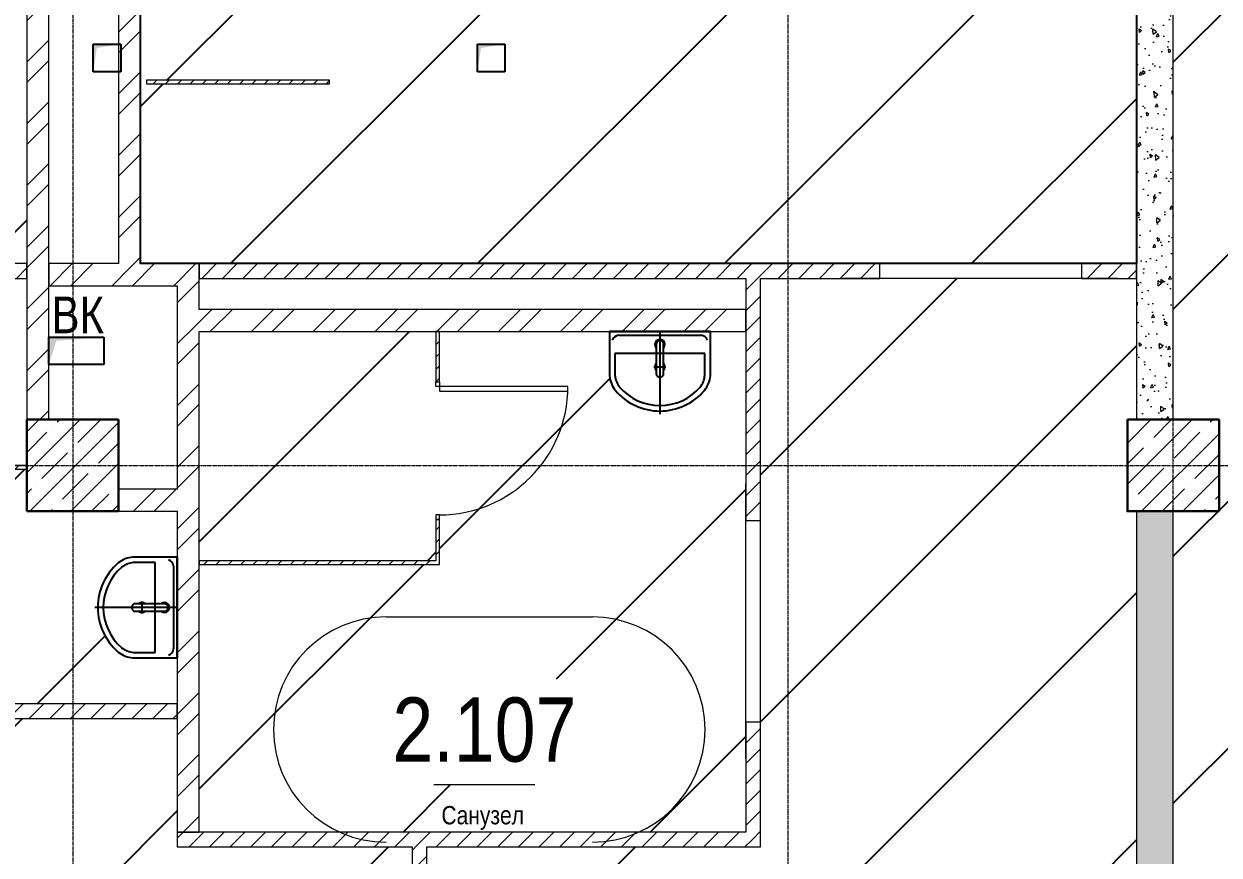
# Model space of a CAD drawing. Header units: millimetres. Extents: x 538266 to 1167394, y 114608 to 637157.
# Drawn here: x 862572 to 869088, y 216588 to 221121 of the extents above; entities that cross this region are included whole.
import ezdxf
from ezdxf.enums import TextEntityAlignment as Align

# ---------------------------------------------------------------- set-up
doc = ezdxf.new("R2010")
doc.units = ezdxf.units.MM
doc.linetypes.add('CENTER2', pattern=[28.575, 19.05, -3.175, 3.175, -3.175])
doc.linetypes.add('HIDDEN2', pattern=[4.7625, 3.175, -1.5875])
doc.layers.get('Defpoints').update_dxf_attribs({"color": 140})
for name, color, linetype, lineweight in [('АР_Area', 5, 'Continuous', 5), ('АР_Колонны', 70, 'Continuous', 30), ('АР_Стены ГКЛ', 1, 'Continuous', 15), ('АР_Стены ЖБ', 7, 'Continuous', 35), ('АР_Стены кирпич', 32, 'Continuous', 20), ('АР_Стены ПЕНОблок', 52, 'Continuous', 20), ('АР_Штриховка', 8, 'Continuous', 0), ('ВК_Шахты', 5, 'Continuous', 9), ('Двери кабины', 252, 'Continuous', 0)]:
    doc.layers.add(name, color=color, linetype=linetype, lineweight=lineweight)
doc.layers.add('РД_Оси_100', color=7, linetype='Continuous', lineweight=0, true_color=0x525252)
doc.layers.add('РД_Проем', color=230, linetype='Continuous', lineweight=0, plot=False)
doc.layers.add('РД_проем_инж перемыч_подсчет', color=50, linetype='Continuous', plot=False)
doc.layers.add('ФВ-5', color=7, linetype='Continuous')
doc.styles.add('style1', font='ARIALN.TTF')
pattern_1 = [(95, (602274.53, 3e-11), (140.09465, 117.55338), [19.05, -209.55]), (40, (602274.53, 3e-11), (-160.01845, 110.17673), [15.24, -167.64058]), (145.451445, (602286.2, 9.8), (-19.9238, 227.7301), [16.19001, -178.09024]), (91.1842, (602238.6, 35.92), (221.41024, 161.95341), [28.575, -314.325]), (141.63556, (602257.06, 49.42), (-7.08662, 342.82676), [24.28502, -267.1356]), (36.18415, (602238.6, 35.92), (-7.08662, 342.82676), [22.85997, -251.45973]), (66, (602265.55, 44.9), (179.51998, 34.89515), [19.05, -209.55]), (11, (602265.55, 44.9), (-86.53993, 173.9412), [15.24, -167.64]), (116.451445, (602280.51, 47.81), (92.98005, 208.83634), [16.19001, -178.08994]), (82.5, (602274.53, 3e-11), (-57.605469, 61.973414), [0, -165.608, 0, -170.18, 0, -168.275]), (52.5, (602274.53, 3e-11), (-23.589727, 118.087), [0, -97.028, 0, -161.798, 0, -64.135]), (12.5, (602234.48, -40.05), (99.927863, 91.826196), [0, -63.5, 0, -198.12, 0, -262.89]), (2.5, (602216.52, -58.01), (86.763904, 122.722393), [0, -82.55, 0, -131.572, 0, -186.69])]
pattern_2 = [(45, (602274.53, 0), (-56.1266, 56.1266), [])]

# ---------------------------------------------------------------- blocks, each defined once
blk = doc.blocks.new('MOK-МаркаПом_овал_ареал')
for p, q in [((-5.365, 6.138), (5.888, 6.138)), ((-2.75, -3), (2.75, -3))]:
    blk.add_line(p, q)
for centre, radius, start, end in [((-5.365, 0), 6.138, 90, 270), ((5.888, 0), 6.138, 270, 90), ((-7.411, 0), 7.161, 0, 0.00095)]:
    blk.add_arc(centre, radius, start, end)
at = {"color": 0, "style": 'style1'}
blk.add_attdef('АР-ПОМЕЩЕНИЕ:НОМЕР', text='', height=3, dxfattribs=at).set_placement((0.261, 0), align=Align.MIDDLE)
at = {"layer": 'Defpoints', "color": 2, "style": 'style1'}
blk.add_attdef('АР-ПОМЕЩЕНИЕ:НАИМЕНОВАНИЕ', text='', height=1, dxfattribs=at).set_placement((-0.094, -4.814), align=Align.MIDDLE)
blk = doc.blocks.new('2_этаж')
at = {"layer": 'АР_Штриховка', "linetype": 'Continuous', "lineweight": 0, "true_color": 0x000000}
h = blk.add_hatch(dxfattribs=at)
h.set_pattern_fill('ANSI32', color=18, scale=25, style=0)
h.set_pattern_definition([(45, (602274.53, 0), (-168.3798, 168.3798), []), (45, (602386.78, 0), (-168.3798, 168.3798), [])])
h.paths.add_polyline_path([(706723.6, 219813.2), (706803.6, 219783.2), (706843.6, 219813.2), (706843.6, 222813.2), (706723.6, 222813.2)], flags=0)
h = blk.add_hatch(dxfattribs=at)
h.set_pattern_fill('ANSI32', color=18, scale=25, angle=-360, style=0)
h.set_pattern_definition([(45, (602274.53, 0), (-168.3798, 168.3798), []), (45, (602386.78, 0), (-168.3798, 168.3798), [])])
h.paths.add_polyline_path([(706343.6, 222513.2), (706223.6, 222513.2), (706223.6, 219813.2), (706343.6, 219813.2)], flags=0)
h.paths.add_polyline_path([(706343.6, 219813.2), (706223.6, 219813.2), (706223.6, 218963.2), (706343.6, 218963.2)], flags=0)
h = blk.add_hatch(dxfattribs=at)
h.set_pattern_fill('AR-CONC', color=18, angle=-315, style=0)
h.set_pattern_definition(pattern_1)
h.paths.add_polyline_path([(712473.6, 222513.2), (712273.6, 222513.2), (712273.6, 219813.2), (712473.6, 219813.2)], flags=0)
h.paths.add_polyline_path([(712473.6, 219813.2), (712273.6, 219813.2), (712273.6, 218963.2), (712473.6, 218963.2)], flags=0)
h = blk.add_hatch(dxfattribs=at)
h.set_pattern_fill('ANSI31', color=18, scale=15, style=0)
h.set_pattern_definition([(45, (602274.53, 2e-09), (-33.67596, 33.67596), [])])
h.paths.add_polyline_path([(706875.6, 220813.2), (706875.6, 220793.2), (707873.6, 220793.2), (707873.6, 220813.2)], flags=0)
at = {"layer": 'АР_Штриховка', "linetype": 'Continuous', "lineweight": 0, "ltscale": 0.5, "true_color": 0x000000}
h = blk.add_hatch(dxfattribs=at)
h.set_pattern_fill('ANSI31', color=18, scale=25, angle=360, style=0)
h.set_pattern_definition(pattern_2)
h.paths.add_polyline_path([(706223.6, 219733.2), (706223.6, 219813.2), (702873.6, 219813.2), (702900.2, 219753.2), (702953.6, 219733.2)], flags=0)
h.paths.add_polyline_path([(702873.6, 219733.2), (702900.2, 219753.2), (702873.6, 219813.2), (702773.6, 219813.2), (702773.6, 219733.2)], flags=0)
h.paths.add_polyline_path([(701673.6, 219733.2), (701673.6, 219813.2), (701473.6, 219813.2), (701473.6, 219733.2)], flags=0)
at = {"layer": 'АР_Штриховка', "linetype": 'Continuous', "lineweight": 0, "true_color": 0x000000}
h = blk.add_hatch(dxfattribs=at)
h.set_pattern_fill('ANSI32', color=18, scale=25, angle=-360, style=0)
h.set_pattern_definition([(45, (602274.53, -2e-09), (-168.3798, 168.3798), []), (45, (602386.78, -2e-09), (-168.3798, 168.3798), [])])
h.paths.add_polyline_path([(706343.6, 219813.2), (706343.6, 219693.2), (706843.6, 219693.2), (706803.6, 219783.2), (706723.6, 219813.2)], flags=0)
h.paths.add_polyline_path([(706843.6, 219813.2), (706803.6, 219783.2), (706843.6, 219693.2), (707043.6, 219693.2), (707163.6, 219813.2)], flags=0)
h = blk.add_hatch(dxfattribs=at)
h.set_pattern_fill('ANSI32', color=18, scale=25, style=0)
h.set_pattern_definition([(45, (602274.53, -9e-11), (-168.3798, 168.3798), []), (45, (602386.78, -9e-11), (-168.3798, 168.3798), [])])
h.paths.add_polyline_path([(707163.6, 218463.2), (707073.6, 218503.2), (707043.6, 218463.2), (707043.6, 216713.2), (707163.6, 216713.2)], flags=0)
h.paths.add_polyline_path([(707043.6, 218583.2), (707073.6, 218503.2), (707163.6, 218463.2), (707163.6, 219443.2), (707133.6, 219483.2), (707043.6, 219443.2)], flags=0)
h.paths.add_polyline_path([(707043.6, 219443.2), (707133.6, 219483.2), (707163.6, 219563.2), (707163.6, 219813.2), (707043.6, 219693.2)], flags=0)
at = {"layer": 'АР_Штриховка', "linetype": 'Continuous', "lineweight": 0, "ltscale": 0.5, "true_color": 0x000000}
h = blk.add_hatch(dxfattribs=at)
h.set_pattern_fill('ANSI31', color=18, scale=25, angle=360, style=0)
h.set_pattern_definition(pattern_2)
h.paths.add_polyline_path([(711973.6, 219813.2), (711973.6, 219733.2), (712273.6, 219733.2), (712273.6, 219813.2)], flags=0)
h.paths.add_polyline_path([(710873.6, 219733.2), (710873.6, 219813.2), (710143.6, 219813.2), (710170.2, 219753.2), (710223.6, 219733.2)], flags=0)
h.paths.add_polyline_path([(710143.6, 219733.2), (710170.2, 219753.2), (710143.6, 219813.2), (707163.6, 219813.2), (707163.6, 219733.2)], flags=0)
h = blk.add_hatch(dxfattribs=at)
h.set_pattern_fill('ANSI31', color=18, scale=25, angle=-360, style=0)
h.set_pattern_definition([(45, (602274.53, -3e-11), (-56.1266, 56.1266), [])])
h.paths.add_polyline_path([(710223.6, 219733.2), (710170.2, 219753.2), (710143.6, 219733.2), (710143.6, 219443.2), (710223.6, 219443.2)], flags=0)
h.paths.add_polyline_path([(710223.6, 219443.2), (710143.6, 219443.2), (710143.6, 218413.2), (710223.6, 218413.2)], flags=0)
h.paths.add_polyline_path([(710223.6, 217313.2), (710143.6, 217313.2), (710143.6, 216713.2), (710223.6, 216633.2)], flags=0)
at = {"layer": 'АР_Штриховка', "linetype": 'Continuous', "lineweight": 0, "true_color": 0x000000}
h = blk.add_hatch(dxfattribs=at)
h.set_pattern_fill('ANSI32', color=18, scale=25, angle=-360, style=0)
h.set_pattern_definition([(45, (602274.53, -2e-09), (-168.3798, 168.3798), []), (45, (602386.78, -2e-09), (-168.3798, 168.3798), [])])
h.paths.add_polyline_path([(707163.6, 219563.2), (707133.6, 219483.2), (707163.6, 219443.2), (710143.6, 219443.2), (710143.6, 219563.2)], flags=0)
h = blk.add_hatch(dxfattribs=at)
h.set_pattern_fill('ANSI31', color=18, scale=15, style=0)
h.set_pattern_definition([(45, (602274.53, -9e-11), (-33.67596, 33.67596), [])])
h.paths.add_polyline_path([(708453.6, 218193.2), (708473.6, 218173.2), (708473.6, 218418.2), (708453.6, 218418.2)], flags=0)
h.paths.add_polyline_path([(708453.6, 219168.2), (708473.6, 219168.2), (708473.6, 219443.2), (708453.6, 219443.2)], flags=0)
h = blk.add_hatch(dxfattribs=at)
h.set_pattern_fill('ANSI31', color=18, scale=15, angle=-360, style=0)
h.set_pattern_definition([(45, (602274.53, -3e-11), (-33.67596, 33.67596), [])])
h.paths.add_polyline_path([(706223.6, 218693.2), (706223.6, 218713.2), (704981.5, 218713.2), (704961.5, 218693.2)], flags=0)
h = blk.add_hatch(dxfattribs=at)
h.set_pattern_fill('ANSI32', color=18, scale=25, style=0)
h.set_pattern_definition([(45, (602274.53, 0), (-168.3798, 168.3798), []), (45, (602386.78, 0), (-168.3798, 168.3798), [])])
h.paths.add_polyline_path([(706723.6, 218583.2), (706723.6, 218463.2), (707043.6, 218463.2), (707073.6, 218503.2), (707043.6, 218583.2)], flags=0)
h = blk.add_hatch(dxfattribs=at)
h.set_pattern_fill('AR-CONC', color=18, angle=-315, style=0)
h.set_pattern_definition(pattern_1)
h.paths.add_polyline_path([(712473.6, 218463.2), (712273.6, 218463.2), (712273.6, 213563.6), (712473.6, 213563.6)], flags=0)
h.paths.add_polyline_path([(712473.6, 213563.6), (712273.6, 213563.6), (712273.6, 213563.2), (712473.6, 213563.2)], flags=0)
h = blk.add_hatch(dxfattribs=at)
h.set_pattern_fill('ANSI31', color=18, scale=15, angle=360, style=0)
h.set_pattern_definition([(45, (602274.53, 0), (-33.67596, 33.67596), [])])
h.paths.add_polyline_path([(708473.6, 218173.2), (708453.6, 218193.2), (707163.6, 218193.2), (707163.6, 218173.2)], flags=0)
at = {"layer": 'АР_Штриховка', "linetype": 'Continuous', "lineweight": 0, "ltscale": 0.5, "true_color": 0x000000}
h = blk.add_hatch(dxfattribs=at)
h.set_pattern_fill('ANSI31', color=18, scale=25, angle=360, style=0)
h.set_pattern_definition(pattern_2)
h.paths.add_polyline_path([(707043.6, 217333.2), (707043.6, 217413.2), (702953.6, 217413.2), (702873.6, 217333.2)], flags=0)
h = blk.add_hatch(dxfattribs=at)
h.set_pattern_fill('ANSI31', color=18, scale=25, angle=360, style=0)
h.set_pattern_definition(pattern_2)
h.paths.add_polyline_path([(710223.6, 216633.2), (710143.6, 216713.2), (708403.6, 216713.2), (708376.9, 216653.2), (708403.6, 216633.2)], flags=0)
h.paths.add_polyline_path([(708323.6, 216633.2), (708376.9, 216653.2), (708403.6, 216713.2), (707163.6, 216713.2), (707163.6, 216633.2)], flags=0)
h.paths.add_polyline_path([(707163.6, 216633.2), (707163.6, 216713.2), (707043.6, 216713.2), (707043.6, 216633.2)], flags=0)
h = blk.add_hatch(dxfattribs=at)
h.set_pattern_fill('ANSI31', color=18, scale=25, style=0)
h.set_pattern_definition([(45, (602274.53, -9e-11), (-56.1266, 56.1266), [])])
h.paths.add_polyline_path([(708323.6, 213263.2), (708403.6, 213263.2), (708403.6, 216633.2), (708376.9, 216653.2), (708323.6, 216633.2)], flags=0)
at = {"color": 18, "linetype": 'Continuous', "true_color": 0x000000}
for p, q in [((706585.1, 220859.7), (706585.1, 221009.7)), ((706585.1, 221009.7), (706735.1, 221009.7)), ((706585.1, 220859.7), (706585.1, 221009.7)), ((706585.1, 221009.7), (706735.1, 221009.7)), ((706735.1, 221009.7), (706735.1, 220859.7)), ((706735.1, 221009.7), (706735.1, 220859.7)), ((708679.7, 220859.7), (708679.7, 221009.7)), ((708679.7, 221009.7), (708829.7, 221009.7)), ((708679.7, 220859.7), (708679.7, 221009.7)), ((708679.7, 221009.7), (708829.7, 221009.7)), ((708829.7, 221009.7), (708829.7, 220859.7)), ((708829.7, 221009.7), (708829.7, 220859.7)), ((706735.1, 220859.7), (706585.1, 220859.7)), ((706735.1, 220859.7), (706585.1, 220859.7)), ((708829.7, 220859.7), (708679.7, 220859.7)), ((708829.7, 220859.7), (708679.7, 220859.7)), ((706343.6, 219263.2), (706343.6, 219413.2)), ((706343.6, 219413.2), (706643.6, 219413.2)), ((706343.6, 219263.2), (706343.6, 219413.2)), ((706343.6, 219413.2), (706643.6, 219413.2)), ((706643.6, 219413.2), (706643.6, 219263.2)), ((706643.6, 219413.2), (706643.6, 219263.2)), ((706643.6, 219263.2), (706343.6, 219263.2)), ((706643.6, 219263.2), (706343.6, 219263.2))]:
    blk.add_line(p, q, dxfattribs=at)
at = {"color": 18, "true_color": 0x000000}
for p, q in [((709400, 219443.2), (709950, 219443.2)), ((709950, 219443.2), (709400, 219443.2)), ((709400, 219443.2), (709400, 219201.5)), ((709400, 219443.2), (709950, 219443.2)), ((709950, 219443.2), (709400, 219443.2)), ((709400, 219443.2), (709400, 219201.5)), ((709450.3, 219423.2), (709899.7, 219423.2)), ((709450.3, 219423.2), (709899.7, 219423.2)), ((709950, 219201.5), (709950, 219443.2)), ((709950, 219201.5), (709950, 219443.2)), ((709920, 219323.2), (709430, 219323.2)), ((709430, 219323.2), (709430, 219203.1)), ((709920, 219323.2), (709430, 219323.2)), ((709430, 219323.2), (709430, 219203.1)), ((709920, 219203.1), (709920, 219323.2)), ((709920, 219203.1), (709920, 219323.2)), ((707043.6, 218213.3), (706801.8, 218213.3)), ((707043.6, 218213.3), (706801.8, 218213.3)), ((706923.6, 218183.3), (706803.4, 218183.3)), ((706923.6, 218183.3), (706803.4, 218183.3)), ((706923.6, 217693.3), (706923.6, 218183.3)), ((706923.6, 217693.3), (706923.6, 218183.3)), ((707023.6, 218163), (707023.6, 217713.6)), ((707023.6, 218163), (707023.6, 217713.6)), ((707043.6, 218213.3), (707043.6, 217663.3)), ((707043.6, 217663.3), (707043.6, 218213.3)), ((707043.6, 218213.3), (707043.6, 217663.3)), ((707043.6, 217663.3), (707043.6, 218213.3)), ((706801.8, 217663.3), (707043.6, 217663.3)), ((706801.8, 217663.3), (707043.6, 217663.3)), ((706803.4, 217693.3), (706923.6, 217693.3)), ((706803.4, 217693.3), (706923.6, 217693.3))]:
    blk.add_line(p, q, dxfattribs=at)
for centre, radius, start, end in [((709453.4, 219383.7), 39.7, 94.35212, 163.11896), ((709453.4, 219383.7), 39.7, 94.35212, 163.11896), ((709675, 219373.2), 27, 317.79455, 222.20545), ((709675, 219373.2), 27, 317.79455, 222.20545), ((709896.7, 219383.7), 39.7, 16.88104, 85.64788), ((709896.7, 219383.7), 39.7, 16.88104, 85.64788), ((709675, 219250.2), 27, 137.79455, 222.20545), ((709675, 219250.2), 27, 137.79455, 222.20545), ((709675, 219250.2), 27, 317.79455, 42.20545), ((709675, 219250.2), 27, 317.79455, 42.20545), ((709552.9, 219216.5), 153.6, 185.62187, 218.26685), ((709552.9, 219216.5), 153.6, 185.62187, 218.26685), ((709552.9, 219216.5), 123.6, 185.62187, 218.26685), ((709552.9, 219216.5), 123.6, 185.62187, 218.26685), ((709797.1, 219216.5), 123.6, 321.73315, 354.37813), ((709797.1, 219216.5), 123.6, 321.73315, 354.37813), ((709797.1, 219216.5), 153.6, 321.73315, 354.37813), ((709797.1, 219216.5), 153.6, 321.73315, 354.37813), ((709675, 219329.4), 289.7, 220.72412, 319.27588), ((709675, 219329.4), 289.7, 220.72412, 319.27588), ((709675, 219329.4), 319.7, 220.59972, 319.40028), ((709675, 219329.4), 319.7, 220.59972, 319.40028), ((706929.8, 217938.3), 319.7, 130.59972, 229.40028), ((706929.8, 217938.3), 319.7, 130.59972, 229.40028), ((706929.8, 217938.3), 289.7, 130.72412, 229.27588), ((706929.8, 217938.3), 289.7, 130.72412, 229.27588), ((706816.9, 218060.4), 153.6, 95.62187, 128.26685), ((706816.9, 218060.4), 153.6, 95.62187, 128.26685), ((706816.9, 218060.4), 123.6, 95.62187, 128.26685), ((706816.9, 218060.4), 123.6, 95.62187, 128.26685), ((706984, 218160), 39.7, 4.35212, 73.11896), ((706984, 218160), 39.7, 4.35212, 73.11896), ((706850.6, 217938.3), 27, 47.79455, 132.20545), ((706850.6, 217938.3), 27, 47.79455, 132.20545), ((706973.6, 217938.3), 27, 227.79455, 132.20545), ((706973.6, 217938.3), 27, 227.79455, 132.20545), ((706850.6, 217938.3), 27, 227.79455, 312.20545), ((706850.6, 217938.3), 27, 227.79455, 312.20545), ((706816.9, 217816.2), 123.6, 231.73315, 264.37813), ((706816.9, 217816.2), 123.6, 231.73315, 264.37813), ((706984, 217716.6), 39.7, 286.88104, 355.64788), ((706984, 217716.6), 39.7, 286.88104, 355.64788), ((706816.9, 217816.2), 153.6, 231.73315, 264.37813), ((706816.9, 217816.2), 153.6, 231.73315, 264.37813)]:
    blk.add_arc(centre, radius, start, end, dxfattribs=at)
for points in [[(709695, 219210.9), (709695, 219210.1), (709694.9, 219209.3), (709694.6, 219207.7), (709694.3, 219206.8), (709693.6, 219205.2), (709693.1, 219204.5), (709691.8, 219202.6), (709690.8, 219201.5), (709688.5, 219199.7), (709687.2, 219198.9), (709684.5, 219197.6), (709683, 219197.1), (709680.2, 219196.4), (709678.7, 219196.2), (709676.6, 219196), (709675.8, 219195.9), (709674.4, 219195.9), (709673.7, 219196), (709672.3, 219196.1), (709671.5, 219196.2), (709669.1, 219196.5), (709667.3, 219197), (709664, 219198.3), (709662.3, 219199.2), (709659.7, 219201.1), (709658.7, 219202.1), (709656.9, 219204.3), (709656.2, 219205.5), (709655.4, 219207.8), (709655.2, 219208.9), (709655, 219210.1), (709655, 219210.2), (709655, 219210.5), (709655, 219210.5), (709655, 219210.7), (709655, 219210.8), (709655, 219210.9), (709655, 219210.9), (709655, 219210.9), (709655, 219211), (709655, 219211), (709655, 219211), (709655, 219211.1), (709655, 219211.1), (709655, 219211.3), (709655, 219211.4), (709655, 219211.6), (709655, 219211.8), (709655, 219212.3), (709655, 219212.7), (709655, 219213.7), (709655, 219214.4), (709655, 219216.6), (709655, 219218), (709655, 219222.4), (709655, 219225.4), (709655, 219234.5), (709655, 219240.9), (709655, 219260.6), (709655, 219274.7), (709655, 219293), (709655, 219296.2), (709655, 219305.9), (709655, 219312.6), (709655, 219333.1), (709655, 219347.4), (709655, 219365.5), (709655, 219368.5), (709655, 219371.8), (709655, 219372), (709655, 219372.3), (709655, 219372.5), (709655, 219372.7), (709655, 219372.8), (709655, 219373), (709655, 219373.1), (709655, 219373.1), (709655, 219373.2), (709655, 219373.2), (709655, 219373.2), (709655, 219373.3), (709655, 219373.3), (709655, 219373.3), (709655, 219373.3), (709655, 219373.3), (709655, 219373.3), (709655, 219373.4), (709655, 219373.4), (709655, 219373.5), (709655, 219373.6), (709655, 219373.8), (709655, 219373.9), (709655, 219374.3), (709655.1, 219374.6), (709655.1, 219375.5), (709655.2, 219376), (709655.5, 219377.7), (709655.8, 219378.9), (709656.6, 219381.2), (709657.2, 219382.3), (709658.4, 219384.5), (709659.2, 219385.5), (709660.9, 219387.5), (709661.8, 219388.3), (709663.8, 219389.9), (709664.9, 219390.6), (709667.1, 219391.7), (709668.3, 219392.1), (709670.6, 219392.8), (709671.8, 219393), (709673.5, 219393.2), (709674.1, 219393.2), (709675.1, 219393.3), (709675.4, 219393.2), (709676.2, 219393.2), (709676.6, 219393.2), (709677.7, 219393.1), (709678.5, 219393), (709680.7, 219392.5), (709682.2, 219392), (709685.1, 219390.6), (709686.4, 219389.7), (709689, 219387.7), (709690.1, 219386.5), (709692, 219383.9), (709692.8, 219382.5), (709694.1, 219379.6), (709694.5, 219378.1), (709694.8, 219376.4), (709694.8, 219376.1), (709694.9, 219375.4), (709695, 219374.9), (709695, 219374.4), (709695, 219374.3), (709695, 219373.9), (709695, 219373.7), (709695, 219373.4), (709695, 219373.3), (709695, 219373.3), (709695, 219373.3), (709695, 219373.2), (709695, 219373.2), (709695, 219373.2), (709695, 219373.2), (709695, 219373.1), (709695, 219373.1), (709695, 219372.9), (709695, 219372.9), (709695, 219372.6), (709695, 219372.4), (709695, 219371.9), (709695, 219371.6), (709695, 219370.6), (709695, 219369.9), (709695, 219367.9), (709695, 219366.5), (709695, 219362.5), (709695, 219359.9), (709695, 219352), (709695, 219346.8), (709695, 219331.6), (709695, 219321.8), (709695, 219293.3), (709695, 219275.7), (709695, 219241.7), (709695, 219225.5), (709695, 219210.9)], [(709695, 219210.9), (709695, 219210.1), (709694.9, 219209.3), (709694.6, 219207.7), (709694.3, 219206.8), (709693.6, 219205.2), (709693.1, 219204.5), (709691.8, 219202.6), (709690.8, 219201.5), (709688.5, 219199.7), (709687.2, 219198.9), (709684.5, 219197.6), (709683, 219197.1), (709680.2, 219196.4), (709678.7, 219196.2), (709676.6, 219196), (709675.8, 219195.9), (709674.4, 219195.9), (709673.7, 219196), (709672.3, 219196.1), (709671.5, 219196.2), (709669.1, 219196.5), (709667.3, 219197), (709664, 219198.3), (709662.3, 219199.2), (709659.7, 219201.1), (709658.7, 219202.1), (709656.9, 219204.3), (709656.2, 219205.5), (709655.4, 219207.8), (709655.2, 219208.9), (709655, 219210.1), (709655, 219210.2), (709655, 219210.5), (709655, 219210.5), (709655, 219210.7), (709655, 219210.8), (709655, 219210.9), (709655, 219210.9), (709655, 219210.9), (709655, 219211), (709655, 219211), (709655, 219211), (709655, 219211.1), (709655, 219211.1), (709655, 219211.3), (709655, 219211.4), (709655, 219211.6), (709655, 219211.8), (709655, 219212.3), (709655, 219212.7), (709655, 219213.7), (709655, 219214.4), (709655, 219216.6), (709655, 219218), (709655, 219222.4), (709655, 219225.4), (709655, 219234.5), (709655, 219240.9), (709655, 219260.6), (709655, 219274.7), (709655, 219293), (709655, 219296.2), (709655, 219305.9), (709655, 219312.6), (709655, 219333.1), (709655, 219347.4), (709655, 219365.5), (709655, 219368.5), (709655, 219371.8), (709655, 219372), (709655, 219372.3), (709655, 219372.5), (709655, 219372.7), (709655, 219372.8), (709655, 219373), (709655, 219373.1), (709655, 219373.1), (709655, 219373.2), (709655, 219373.2), (709655, 219373.2), (709655, 219373.3), (709655, 219373.3), (709655, 219373.3), (709655, 219373.3), (709655, 219373.3), (709655, 219373.3), (709655, 219373.4), (709655, 219373.4), (709655, 219373.5), (709655, 219373.6), (709655, 219373.8), (709655, 219373.9), (709655, 219374.3), (709655.1, 219374.6), (709655.1, 219375.5), (709655.2, 219376), (709655.5, 219377.7), (709655.8, 219378.9), (709656.6, 219381.2), (709657.2, 219382.3), (709658.4, 219384.5), (709659.2, 219385.5), (709660.9, 219387.5), (709661.8, 219388.3), (709663.8, 219389.9), (709664.9, 219390.6), (709667.1, 219391.7), (709668.3, 219392.1), (709670.6, 219392.8), (709671.8, 219393), (709673.5, 219393.2), (709674.1, 219393.2), (709675.1, 219393.3), (709675.4, 219393.2), (709676.2, 219393.2), (709676.6, 219393.2), (709677.7, 219393.1), (709678.5, 219393), (709680.7, 219392.5), (709682.2, 219392), (709685.1, 219390.6), (709686.4, 219389.7), (709689, 219387.7), (709690.1, 219386.5), (709692, 219383.9), (709692.8, 219382.5), (709694.1, 219379.6), (709694.5, 219378.1), (709694.8, 219376.4), (709694.8, 219376.1), (709694.9, 219375.4), (709695, 219374.9), (709695, 219374.4), (709695, 219374.3), (709695, 219373.9), (709695, 219373.7), (709695, 219373.4), (709695, 219373.3), (709695, 219373.3), (709695, 219373.3), (709695, 219373.2), (709695, 219373.2), (709695, 219373.2), (709695, 219373.2), (709695, 219373.1), (709695, 219373.1), (709695, 219372.9), (709695, 219372.9), (709695, 219372.6), (709695, 219372.4), (709695, 219371.9), (709695, 219371.6), (709695, 219370.6), (709695, 219369.9), (709695, 219367.9), (709695, 219366.5), (709695, 219362.5), (709695, 219359.9), (709695, 219352), (709695, 219346.8), (709695, 219331.6), (709695, 219321.8), (709695, 219293.3), (709695, 219275.7), (709695, 219241.7), (709695, 219225.5), (709695, 219210.9)], [(706811.3, 217918.3), (706810.5, 217918.3), (706809.6, 217918.4), (706808, 217918.7), (706807.1, 217919), (706805.5, 217919.7), (706804.8, 217920.2), (706802.9, 217921.5), (706801.8, 217922.6), (706800, 217924.9), (706799.2, 217926.2), (706797.9, 217928.9), (706797.4, 217930.3), (706796.7, 217933.1), (706796.5, 217934.6), (706796.3, 217936.7), (706796.3, 217937.5), (706796.3, 217938.9), (706796.3, 217939.6), (706796.4, 217941.1), (706796.5, 217941.8), (706796.9, 217944.2), (706797.3, 217946), (706798.6, 217949.4), (706799.5, 217951), (706801.4, 217953.6), (706802.4, 217954.6), (706804.6, 217956.4), (706805.9, 217957.1), (706808.2, 217957.9), (706809.2, 217958.2), (706810.4, 217958.3), (706810.6, 217958.3), (706810.8, 217958.3), (706810.8, 217958.3), (706811, 217958.3), (706811.1, 217958.3), (706811.2, 217958.3), (706811.2, 217958.3), (706811.3, 217958.3), (706811.3, 217958.3), (706811.3, 217958.3), (706811.4, 217958.3), (706811.4, 217958.3), (706811.5, 217958.3), (706811.6, 217958.3), (706811.7, 217958.3), (706811.9, 217958.3), (706812.1, 217958.3), (706812.6, 217958.3), (706813, 217958.3), (706814.1, 217958.3), (706814.8, 217958.3), (706816.9, 217958.3), (706818.4, 217958.3), (706822.7, 217958.3), (706825.7, 217958.3), (706834.8, 217958.3), (706841.2, 217958.3), (706860.9, 217958.3), (706875.1, 217958.3), (706893.4, 217958.3), (706896.5, 217958.3), (706906.3, 217958.3), (706912.9, 217958.3), (706933.4, 217958.3), (706947.7, 217958.3), (706965.8, 217958.3), (706968.8, 217958.3), (706972.1, 217958.3), (706972.3, 217958.3), (706972.7, 217958.3), (706972.8, 217958.3), (706973, 217958.3), (706973.1, 217958.3), (706973.3, 217958.3), (706973.4, 217958.3), (706973.5, 217958.3), (706973.5, 217958.3), (706973.5, 217958.3), (706973.6, 217958.3), (706973.6, 217958.3), (706973.6, 217958.3), (706973.6, 217958.3), (706973.6, 217958.3), (706973.6, 217958.3), (706973.6, 217958.3), (706973.7, 217958.3), (706973.7, 217958.3), (706973.8, 217958.3), (706973.9, 217958.3), (706974.1, 217958.3), (706974.2, 217958.3), (706974.7, 217958.3), (706974.9, 217958.3), (706975.8, 217958.2), (706976.4, 217958.1), (706978.1, 217957.8), (706979.2, 217957.5), (706981.5, 217956.7), (706982.7, 217956.2), (706984.8, 217954.9), (706985.9, 217954.1), (706987.8, 217952.4), (706988.7, 217951.5), (706990.2, 217949.5), (706990.9, 217948.4), (706992, 217946.2), (706992.4, 217945), (706993.1, 217942.7), (706993.3, 217941.6), (706993.5, 217939.8), (706993.6, 217939.2), (706993.6, 217938.2), (706993.6, 217937.9), (706993.5, 217937.1), (706993.5, 217936.8), (706993.4, 217935.6), (706993.3, 217934.8), (706992.8, 217932.6), (706992.3, 217931.1), (706990.9, 217928.3), (706990.1, 217926.9), (706988, 217924.4), (706986.8, 217923.2), (706984.2, 217921.3), (706982.8, 217920.5), (706979.9, 217919.3), (706978.4, 217918.8), (706976.7, 217918.6), (706976.5, 217918.5), (706975.7, 217918.4), (706975.3, 217918.4), (706974.7, 217918.3), (706974.6, 217918.3), (706974.2, 217918.3), (706974, 217918.3), (706973.7, 217918.3), (706973.7, 217918.3), (706973.6, 217918.3), (706973.6, 217918.3), (706973.6, 217918.3), (706973.5, 217918.3), (706973.5, 217918.3), (706973.5, 217918.3), (706973.4, 217918.3), (706973.4, 217918.3), (706973.3, 217918.3), (706973.2, 217918.3), (706972.9, 217918.3), (706972.7, 217918.3), (706972.2, 217918.3), (706971.9, 217918.3), (706970.9, 217918.3), (706970.2, 217918.3), (706968.2, 217918.3), (706966.9, 217918.3), (706962.8, 217918.3), (706960.2, 217918.3), (706952.3, 217918.3), (706947.1, 217918.3), (706931.9, 217918.3), (706922.1, 217918.3), (706893.6, 217918.3), (706876.1, 217918.3), (706842, 217918.3), (706825.8, 217918.3), (706811.3, 217918.3)], [(706811.3, 217918.3), (706810.5, 217918.3), (706809.6, 217918.4), (706808, 217918.7), (706807.1, 217919), (706805.5, 217919.7), (706804.8, 217920.2), (706802.9, 217921.5), (706801.8, 217922.6), (706800, 217924.9), (706799.2, 217926.2), (706797.9, 217928.9), (706797.4, 217930.3), (706796.7, 217933.1), (706796.5, 217934.6), (706796.3, 217936.7), (706796.3, 217937.5), (706796.3, 217938.9), (706796.3, 217939.6), (706796.4, 217941.1), (706796.5, 217941.8), (706796.9, 217944.2), (706797.3, 217946), (706798.6, 217949.4), (706799.5, 217951), (706801.4, 217953.6), (706802.4, 217954.6), (706804.6, 217956.4), (706805.9, 217957.1), (706808.2, 217957.9), (706809.2, 217958.2), (706810.4, 217958.3), (706810.6, 217958.3), (706810.8, 217958.3), (706810.8, 217958.3), (706811, 217958.3), (706811.1, 217958.3), (706811.2, 217958.3), (706811.2, 217958.3), (706811.3, 217958.3), (706811.3, 217958.3), (706811.3, 217958.3), (706811.4, 217958.3), (706811.4, 217958.3), (706811.5, 217958.3), (706811.6, 217958.3), (706811.7, 217958.3), (706811.9, 217958.3), (706812.1, 217958.3), (706812.6, 217958.3), (706813, 217958.3), (706814.1, 217958.3), (706814.8, 217958.3), (706816.9, 217958.3), (706818.4, 217958.3), (706822.7, 217958.3), (706825.7, 217958.3), (706834.8, 217958.3), (706841.2, 217958.3), (706860.9, 217958.3), (706875.1, 217958.3), (706893.4, 217958.3), (706896.5, 217958.3), (706906.3, 217958.3), (706912.9, 217958.3), (706933.4, 217958.3), (706947.7, 217958.3), (706965.8, 217958.3), (706968.8, 217958.3), (706972.1, 217958.3), (706972.3, 217958.3), (706972.7, 217958.3), (706972.8, 217958.3), (706973, 217958.3), (706973.1, 217958.3), (706973.3, 217958.3), (706973.4, 217958.3), (706973.5, 217958.3), (706973.5, 217958.3), (706973.5, 217958.3), (706973.6, 217958.3), (706973.6, 217958.3), (706973.6, 217958.3), (706973.6, 217958.3), (706973.6, 217958.3), (706973.6, 217958.3), (706973.6, 217958.3), (706973.7, 217958.3), (706973.7, 217958.3), (706973.8, 217958.3), (706973.9, 217958.3), (706974.1, 217958.3), (706974.2, 217958.3), (706974.7, 217958.3), (706974.9, 217958.3), (706975.8, 217958.2), (706976.4, 217958.1), (706978.1, 217957.8), (706979.2, 217957.5), (706981.5, 217956.7), (706982.7, 217956.2), (706984.8, 217954.9), (706985.9, 217954.1), (706987.8, 217952.4), (706988.7, 217951.5), (706990.2, 217949.5), (706990.9, 217948.4), (706992, 217946.2), (706992.4, 217945), (706993.1, 217942.7), (706993.3, 217941.6), (706993.5, 217939.8), (706993.6, 217939.2), (706993.6, 217938.2), (706993.6, 217937.9), (706993.5, 217937.1), (706993.5, 217936.8), (706993.4, 217935.6), (706993.3, 217934.8), (706992.8, 217932.6), (706992.3, 217931.1), (706990.9, 217928.3), (706990.1, 217926.9), (706988, 217924.4), (706986.8, 217923.2), (706984.2, 217921.3), (706982.8, 217920.5), (706979.9, 217919.3), (706978.4, 217918.8), (706976.7, 217918.6), (706976.5, 217918.5), (706975.7, 217918.4), (706975.3, 217918.4), (706974.7, 217918.3), (706974.6, 217918.3), (706974.2, 217918.3), (706974, 217918.3), (706973.7, 217918.3), (706973.7, 217918.3), (706973.6, 217918.3), (706973.6, 217918.3), (706973.6, 217918.3), (706973.5, 217918.3), (706973.5, 217918.3), (706973.5, 217918.3), (706973.4, 217918.3), (706973.4, 217918.3), (706973.3, 217918.3), (706973.2, 217918.3), (706972.9, 217918.3), (706972.7, 217918.3), (706972.2, 217918.3), (706971.9, 217918.3), (706970.9, 217918.3), (706970.2, 217918.3), (706968.2, 217918.3), (706966.9, 217918.3), (706962.8, 217918.3), (706960.2, 217918.3), (706952.3, 217918.3), (706947.1, 217918.3), (706931.9, 217918.3), (706922.1, 217918.3), (706893.6, 217918.3), (706876.1, 217918.3), (706842, 217918.3), (706825.8, 217918.3), (706811.3, 217918.3)]]:
    blk.add_open_spline(points, degree=3, knots=[0, 0, 0, 0, 0.153365, 0.153365, 0.30673, 0.30673, 0.460095, 0.460095, 0.703256, 0.703256, 0.946417, 0.946417, 1.189578, 1.189578, 1.432739, 1.432739, 1.565545, 1.565545, 1.691125, 1.691125, 1.816705, 1.816705, 2.111192, 2.111192, 2.405679, 2.405679, 2.645118, 2.645118, 2.884557, 2.884557, 3.077844, 3.077844, 3.107789, 3.107789, 3.118001, 3.118001, 3.138423, 3.138423, 3.141442, 3.141442, 3.141976, 3.141976, 3.142511, 3.142511, 3.143579, 3.143579, 3.145716, 3.145716, 3.14999, 3.14999, 3.158538, 3.158538, 3.175635, 3.175635, 3.209827, 3.209827, 3.278213, 3.278213, 3.414983, 3.414983, 3.688524, 3.688524, 3.745517, 3.745517, 3.859502, 3.859502, 4.087472, 4.087472, 4.133346, 4.133346, 4.136438, 4.136438, 4.138418, 4.138418, 4.140015, 4.140015, 4.140937, 4.140937, 4.141313, 4.141313, 4.141684, 4.141684, 4.142394, 4.142394, 4.143815, 4.143815, 4.146658, 4.146658, 4.152342, 4.152342, 4.163711, 4.163711, 4.186448, 4.186448, 4.231923, 4.231923, 4.322872, 4.322872, 4.504772, 4.504772, 4.686671, 4.686671, 4.86857, 4.86857, 5.05047, 5.05047, 5.232369, 5.232369, 5.414268, 5.414268, 5.596168, 5.596168, 5.695139, 5.695139, 5.756437, 5.756437, 5.817734, 5.817734, 5.940329, 5.940329, 6.172478, 6.172478, 6.404627, 6.404627, 6.636776, 6.636776, 6.868925, 6.868925, 7.101074, 7.101074, 7.139346, 7.139346, 7.215891, 7.215891, 7.233819, 7.233819, 7.269676, 7.269676, 7.283061, 7.283061, 7.283218, 7.283218, 7.283375, 7.283375, 7.28369, 7.28369, 7.28432, 7.28432, 7.285579, 7.285579, 7.288098, 7.288098, 7.293136, 7.293136, 7.303211, 7.303211, 7.323361, 7.323361, 7.363661, 7.363661, 7.444261, 7.444261, 7.605462, 7.605462, 7.927863, 7.927863, 8.283185, 8.283185, 8.283185, 8.283185], dxfattribs=at)
at = {"color": 18, "linetype": 'Continuous', "true_color": 0x000000}
for points in [[(706585.1, 220859.7), (706585.1, 221009.7), (706605.3, 220989.2), (706735.1, 221009.7)], [(706585.1, 220859.7), (706585.1, 221009.7), (706605.3, 220989.2), (706735.1, 221009.7)], [(708679.7, 220859.7), (708679.7, 221009.7), (708699.9, 220989.2), (708829.7, 221009.7)], [(708679.7, 220859.7), (708679.7, 221009.7), (708699.9, 220989.2), (708829.7, 221009.7)], [(706343.6, 219263.2), (706343.6, 219413.2), (706384, 219392.8), (706643.6, 219413.2)], [(706343.6, 219263.2), (706343.6, 219413.2), (706384, 219392.8), (706643.6, 219413.2)]]:
    blk.add_solid(points, dxfattribs=at)
at = {"layer": 'Defpoints', "color": 18, "true_color": 0x000000}
for p, q in [((709675, 219443.2), (709675, 218993.2)), ((709675, 219443.2), (709675, 218993.2)), ((709642.6, 219250.2), (709707.4, 219250.2)), ((709642.6, 219250.2), (709707.4, 219250.2)), ((706850.6, 217970.7), (706850.6, 217905.9)), ((706850.6, 217970.7), (706850.6, 217905.9)), ((707043.6, 217938.3), (706593.6, 217938.3)), ((707043.6, 217938.3), (706593.6, 217938.3))]:
    blk.add_line(p, q, dxfattribs=at)
at = {"layer": 'АР_Колонны', "color": 18, "linetype": 'HIDDEN2', "lineweight": 25, "true_color": 0x000000}
for p, q in [((706223.6, 218963.2), (706723.6, 218963.2)), ((706223.6, 218463.2), (706223.6, 218963.2)), ((706723.6, 218963.2), (706723.6, 218463.2)), ((712223.6, 218963.2), (712723.6, 218963.2)), ((712223.6, 218463.2), (712223.6, 218963.2)), ((712723.6, 218963.2), (712723.6, 218463.2)), ((706723.6, 218463.2), (706223.6, 218463.2)), ((712723.6, 218463.2), (712223.6, 218463.2))]:
    blk.add_line(p, q, dxfattribs=at)
at = {"layer": 'АР_Колонны', "color": 18, "linetype": 'Continuous', "lineweight": 15, "true_color": 0x000000}
for p, q in [((706723.6, 218963.2), (706223.6, 218963.2)), ((706223.6, 218963.2), (706223.6, 218463.2)), ((706723.6, 218963.2), (706223.6, 218963.2)), ((706223.6, 218963.2), (706223.6, 218463.2)), ((706723.6, 218463.2), (706723.6, 218963.2)), ((706723.6, 218463.2), (706723.6, 218963.2)), ((712723.6, 218963.2), (712223.6, 218963.2)), ((712723.6, 218963.2), (712223.6, 218963.2)), ((712223.6, 218963.2), (712223.6, 218463.2)), ((712723.6, 218463.2), (712723.6, 218963.2)), ((712723.6, 218463.2), (712723.6, 218963.2)), ((706223.6, 218463.2), (706723.6, 218463.2)), ((706223.6, 218463.2), (706723.6, 218463.2)), ((712223.6, 218463.2), (712723.6, 218463.2)), ((712223.6, 218463.2), (712723.6, 218463.2))]:
    blk.add_line(p, q, dxfattribs=at)
at = {"layer": 'АР_Стены ГКЛ', "color": 18, "linetype": 'Continuous', "lineweight": 15, "true_color": 0x000000}
for p, q in [((706875.6, 220813.2), (706875.6, 220793.2)), ((707873.6, 220813.2), (706875.6, 220813.2)), ((706875.6, 220793.2), (707873.6, 220793.2)), ((707873.6, 220793.2), (707873.6, 220813.2)), ((708473.6, 219443.2), (708453.6, 219443.2)), ((708453.6, 219443.2), (708453.6, 219168.2)), ((708473.6, 219168.2), (708473.6, 219443.2)), ((708453.6, 219168.2), (708473.6, 219168.2)), ((704961.5, 218693.2), (706223.6, 218693.2)), ((706223.6, 218713.2), (704981.5, 218713.2)), ((706223.6, 218693.2), (706223.6, 218713.2)), ((708473.6, 218418.2), (708453.6, 218418.2)), ((708453.6, 218418.2), (708453.6, 218193.2)), ((708473.6, 218173.2), (708473.6, 218418.2)), ((708453.6, 218193.2), (707163.6, 218193.2)), ((707163.6, 218193.2), (707163.6, 218173.2)), ((707163.6, 218173.2), (708473.6, 218173.2))]:
    blk.add_line(p, q, dxfattribs=at)
at = {"layer": 'АР_Стены ЖБ', "color": 18, "linetype": 'Continuous', "lineweight": 30, "true_color": 0x000000}
for p, q in [((706723.6, 218963.2), (706223.6, 218963.2)), ((706223.6, 218963.2), (706223.6, 218463.2)), ((706723.6, 218463.2), (706723.6, 218963.2)), ((712723.6, 218963.2), (712223.6, 218963.2)), ((712723.6, 218463.2), (712723.6, 218963.2)), ((706223.6, 218463.2), (706723.6, 218463.2)), ((712223.6, 218463.2), (712723.6, 218463.2))]:
    blk.add_line(p, q, dxfattribs=at)
blk.add_lwpolyline([(712223.6, 218963.2), (712223.6, 218463.2)], close=True, dxfattribs=at)
at = {"layer": 'АР_Стены кирпич', "color": 18, "linetype": 'Continuous', "lineweight": 20, "true_color": 0x000000}
for p, q in [((706723.6, 222813.2), (706723.6, 219813.2)), ((706843.6, 219813.2), (706843.6, 222813.2)), ((706223.6, 222513.2), (706223.6, 219813.2)), ((706343.6, 219813.2), (706343.6, 222513.2)), ((706223.6, 219813.2), (706223.6, 218963.2)), ((706343.6, 218963.2), (706343.6, 219813.2)), ((706343.6, 219813.2), (706343.6, 219693.2)), ((706723.6, 219813.2), (706343.6, 219813.2)), ((707163.6, 219813.2), (706843.6, 219813.2)), ((707163.6, 219563.2), (707163.6, 219813.2)), ((706343.6, 219693.2), (706843.6, 219693.2)), ((706843.6, 219693.2), (707043.6, 219693.2)), ((707043.6, 219693.2), (707043.6, 219443.2)), ((710143.6, 219563.2), (707163.6, 219563.2)), ((710143.6, 219443.2), (710143.6, 219563.2)), ((707043.6, 219443.2), (707043.6, 218583.2)), ((707163.6, 218463.2), (707163.6, 219443.2)), ((707163.6, 219443.2), (710143.6, 219443.2)), ((706223.6, 218963.2), (706343.6, 218963.2)), ((706723.6, 218583.2), (706723.6, 218463.2)), ((707043.6, 218583.2), (706723.6, 218583.2)), ((706723.6, 218463.2), (707043.6, 218463.2)), ((707043.6, 218463.2), (707043.6, 216713.2)), ((707163.6, 216713.2), (707163.6, 218463.2)), ((707043.6, 216713.2), (707163.6, 216713.2))]:
    blk.add_line(p, q, dxfattribs=at)
at = {"layer": 'АР_Стены ПЕНОблок', "color": 18, "linetype": 'Continuous', "lineweight": 20, "true_color": 0x000000}
for p, q in [((712273.6, 222513.2), (712273.6, 219813.2)), ((712473.6, 219813.2), (712473.6, 222513.2)), ((706223.6, 219813.2), (702873.6, 219813.2)), ((706223.6, 219733.2), (706223.6, 219813.2)), ((710143.6, 219813.2), (707163.6, 219813.2)), ((707163.6, 219813.2), (707163.6, 219733.2)), ((710873.6, 219813.2), (710143.6, 219813.2)), ((710873.6, 219733.2), (710873.6, 219813.2)), ((711973.6, 219813.2), (711973.6, 219733.2)), ((712273.6, 219813.2), (711973.6, 219813.2)), ((712273.6, 219813.2), (712273.6, 218963.2)), ((712273.6, 219733.2), (712273.6, 219813.2)), ((712473.6, 218963.2), (712473.6, 219813.2)), ((702953.6, 219733.2), (706223.6, 219733.2)), ((707163.6, 219733.2), (710143.6, 219733.2)), ((710143.6, 219733.2), (710143.6, 219443.2)), ((710223.6, 219733.2), (710873.6, 219733.2)), ((710223.6, 219443.2), (710223.6, 219733.2)), ((711973.6, 219733.2), (712273.6, 219733.2)), ((710143.6, 219443.2), (710143.6, 218413.2)), ((710223.6, 218413.2), (710223.6, 219443.2)), ((712273.6, 218963.2), (712473.6, 218963.2)), ((712473.6, 218463.2), (712273.6, 218463.2)), ((712273.6, 218463.2), (712273.6, 213563.6)), ((712473.6, 213563.6), (712473.6, 218463.2)), ((710143.6, 218413.2), (710223.6, 218413.2)), ((707043.6, 217413.2), (702953.6, 217413.2)), ((707043.6, 217333.2), (707043.6, 217413.2)), ((702873.6, 217333.2), (707043.6, 217333.2)), ((710223.6, 217313.2), (710143.6, 217313.2)), ((710143.6, 217313.2), (710143.6, 216713.2)), ((710223.6, 216633.2), (710223.6, 217313.2)), ((707163.6, 216713.2), (707043.6, 216713.2)), ((707043.6, 216713.2), (707043.6, 216633.2)), ((708403.6, 216713.2), (707163.6, 216713.2)), ((710143.6, 216713.2), (708403.6, 216713.2)), ((707043.6, 216633.2), (707163.6, 216633.2)), ((707163.6, 216633.2), (708323.6, 216633.2)), ((708323.6, 216633.2), (708323.6, 213263.2)), ((708403.6, 216633.2), (710223.6, 216633.2)), ((708403.6, 213263.2), (708403.6, 216633.2))]:
    blk.add_line(p, q, dxfattribs=at)
at = {"layer": 'АР_Штриховка', "color": 18, "linetype": 'Continuous', "lineweight": 5, "true_color": 0x000000}
for p, q in [((706223.6, 218896.3), (706290.5, 218963.2)), ((706223.6, 218671.8), (706515, 218963.2)), ((706239.5, 218463.2), (706723.6, 218947.3)), ((706389.4, 218949.9), (706402.8, 218963.2)), ((706501.6, 218837.6), (706627.3, 218963.2)), ((712223.6, 218834.6), (712352.2, 218963.2)), ((712223.6, 218610.1), (712576.7, 218963.2)), ((712226.5, 218949.9), (712226.5, 218949.9)), ((712366.9, 218865.7), (712464.4, 218963.2)), ((712675.6, 218949.9), (712688.9, 218963.2)), ((706223.6, 218784.1), (706333.2, 218893.7)), ((706361.3, 218921.8), (706361.3, 218921.8)), ((712301.2, 218463.2), (712723.6, 218885.6)), ((712479.1, 218753.4), (712619.4, 218893.7)), ((712647.5, 218921.8), (712647.5, 218921.8)), ((706473.6, 218809.6), (706473.6, 218809.6)), ((706613.9, 218725.4), (706723.6, 218835.1)), ((712223.6, 218722.4), (712310.7, 218809.6)), ((712338.8, 218837.6), (712338.8, 218837.6)), ((706305.2, 218641.2), (706445.5, 218781.5)), ((712591.4, 218641.2), (712723.6, 218773.4)), ((706464, 218463.2), (706723.6, 218722.8)), ((706585.8, 218697.3), (706585.8, 218697.3)), ((712282.7, 218557), (712423, 218697.3)), ((712451, 218725.4), (712451, 218725.4)), ((706277.1, 218613.1), (706277.1, 218613.1)), ((706417.4, 218528.9), (706557.8, 218669.2)), ((712525.7, 218463.2), (712723.6, 218661.1)), ((712563.3, 218613.1), (712563.3, 218613.1)), ((706223.6, 218559.6), (706249.1, 218585)), ((706576.3, 218463.2), (706670, 218557)), ((706698.1, 218585), (706698.1, 218585)), ((712413.4, 218463.2), (712535.2, 218585)), ((712703.6, 218528.9), (712723.6, 218548.9)), ((706389.4, 218500.9), (706389.4, 218500.9)), ((706688.5, 218463.2), (706723.6, 218498.3)), ((712223.6, 218497.9), (712226.5, 218500.9)), ((712254.6, 218528.9), (712254.6, 218528.9)), ((712675.6, 218500.9), (712675.6, 218500.9)), ((706351.8, 218463.2), (706361.3, 218472.8)), ((712637.9, 218463.2), (712647.5, 218472.8))]:
    blk.add_line(p, q, dxfattribs=at)
at = {"layer": 'Двери кабины', "color": 18, "linetype": 'Continuous', "lineweight": 0, "true_color": 0x000000}
for points in [[(708453.6, 219143.2), (708453.6, 219168.2), (708473.6, 219168.2), (708473.6, 219143.2)], [(708473.6, 219143.2), (708473.6, 219118.2), (709173.6, 219118.2), (709173.6, 219143.2)], [(708453.6, 218443.2), (708453.6, 218418.2), (708473.6, 218418.2), (708473.6, 218443.2)]]:
    blk.add_lwpolyline(points, close=True, dxfattribs=at)
blk.add_arc((708473.6, 219143.2), 700, 270, 0, dxfattribs=at)
at = {"layer": 'РД_Проем', "color": 18, "linetype": 'Continuous', "lineweight": 15, "true_color": 0x000000}
for p, q in [((711973.6, 219813.2), (710873.6, 219813.2)), ((711973.6, 219733.2), (710873.6, 219733.2)), ((710143.6, 217313.2), (710143.6, 218413.2)), ((710223.6, 217313.2), (710223.6, 218413.2))]:
    blk.add_line(p, q, dxfattribs=at)
at = {"layer": 'РД_проем_инж перемыч_подсчет', "color": 18, "linetype": 'Continuous', "lineweight": 15, "true_color": 0x000000}
for p, q in [((712169.6, 219813.2), (710669.6, 219813.2)), ((712169.6, 219733.2), (710669.6, 219733.2)), ((710143.6, 217113.2), (710143.6, 218613.2)), ((710223.6, 217113.2), (710223.6, 218613.2))]:
    blk.add_line(p, q, dxfattribs=at)
at = {"layer": 'АР_Area', "color": 18, "linetype": 'Continuous', "lineweight": 15, "true_color": 0x000000}
ref = blk.add_blockref('MOK-МаркаПом_овал_ареал', (708718.2, 217272.8), dxfattribs=dict(at, xscale=100, yscale=100, zscale=100))
ref.add_attrib('АР-ПОМЕЩЕНИЕ:НОМЕР', '2.107', dxfattribs={"layer": '0', "color": 0, "height": 350, "style": 'style1'}).set_placement((708718.2, 217272.8), align=Align.MIDDLE)
ref.add_attrib('АР-ПОМЕЩЕНИЕ:НАИМЕНОВАНИЕ', 'Санузел', dxfattribs={"layer": 'Defpoints', "color": 2, "height": 100, "style": 'style1'}).set_placement((708708.8, 216791.5), align=Align.MIDDLE)
at = {"layer": 'Defpoints', "color": 18, "true_color": 0x000000, "style": 'style1'}
for p in [(677970.6, 219836.4), (678101.2, 211681.4)]:
    blk.add_attdef('АР-ПОМЕЩЕНИЕ:НАИМЕНОВАНИЕ', text='', height=100, dxfattribs=at).set_placement(p, align=Align.MIDDLE)
at = {"layer": 'ВК_Шахты', "color": 18, "true_color": 0x000000, "style": 'style1'}
blk.add_text('ВК', height=200, dxfattribs=at).set_placement((706357.9, 219433.9))
blk = doc.blocks.new('СОШ_2200_АР_ОСИ_М100_28.05.24')
at = {"layer": 'РД_Оси_100', "color": 251, "linetype": 'CENTER2', "true_color": 0x636466}
for p, q in [((37500, -6155), (37500, 139938.679)), ((39600, -6155), (39600, 139938.679)), ((-5954.958, 96300), (119910, 96300))]:
    blk.add_line(p, q, dxfattribs=at)
blk.add_lwpolyline([(33600, 139938.679), (33600, -6155)], dxfattribs=at)

msp = doc.modelspace()

# ---------------------------------------------------------------- hatches: boundary and pattern name
at = {"layer": 'ФВ-5', "true_color": 0xf8991e}
h = msp.add_hatch(dxfattribs=at)
h.set_pattern_fill('ANSI31', color=30, scale=300)
h.paths.add_polyline_path([(862587.8, 222513.2), (862587.8, 222813.2), (857837.8, 222813.2), (857837.8, 219816), (857893.5, 219816), (859337.8, 219813.2), (862587.8, 219813.2)])
h.paths.add_polyline_path([(860857.8, 220859.7), (860857.8, 221009.7), (861007.8, 221009.7), (861007.8, 220859.7)], flags=16)
h.paths.add_polyline_path([(858995.7, 221556.9), (858445.7, 221556.9, -1), (858445.7, 222156.9), (858995.7, 222156.9, -1)], flags=16)
h.paths.add_polyline_path([(861557.8, 220793.2), (861557.8, 220813.2), (862555.8, 220813.2), (862555.8, 220793.2)], flags=16)
h.paths.add_polyline_path([(861557.8, 221773.2), (861557.8, 221793.2), (862557.8, 221793.2), (862557.8, 221773.2)], flags=16)
h.paths.add_polyline_path([(861325.8, 218818.2, -0.403789), (860626.2, 219493.2), (860625.8, 219493.2), (860625.8, 219518.2), (861325.8, 219518.2), (861325.8, 219543.2), (861325.8, 219733.2), (859317.8, 219733.2), (859317.8, 218763.2), (859317.8, 217463.2), (859317.8, 217413.2), (861155.2, 217413.2, -0.829403), (861580.4, 217413.2), (863407.8, 217413.2), (863407.8, 217663.3), (863166.1, 217663.3, -0.143412), (863086, 217695.6, -0.459952), (863086, 218181, -0.143412), (863166.1, 218213.3), (863407.8, 218213.3), (863407.8, 218463.2), (863087.8, 218463.2), (862587.8, 218463.2), (862587.8, 218693.2), (861325.8, 218693.2), (861325.8, 218793.2)])
h.paths.add_polyline_path([(860445.3, 218711.3), (860995.3, 218711.3, -1), (860995.3, 218111.3), (860445.3, 218111.3, -1)], flags=16)
h.paths.add_polyline_path([(862587.8, 219733.2), (861345.8, 219733.2), (861345.8, 219543.2), (861345.8, 219518.2), (861325.8, 219518.2), (861325.8, 219493.2), (860626.2, 219493.2, 0.403789), (861325.8, 218818.2), (861345.8, 218818.2), (861345.8, 218793.2), (861345.8, 218713.2), (862587.8, 218713.2), (862587.8, 218963.2)], flags=17)
h.paths.add_polyline_path([(858440.4, 221278.4), (858982.1, 221278.4), (858982.1, 221472.5), (858440.4, 221472.5)], flags=24)
h.paths.add_polyline_path([(858129.6, 221588.8), (859311.7, 221588.8), (859311.7, 222124.9), (858129.6, 222124.9)], flags=24)
h.paths.add_polyline_path([(860453.2, 217831.5), (860968.6, 217831.5), (860968.6, 218028.3), (860453.2, 218028.3)], flags=24)
h.paths.add_polyline_path([(860129.3, 218143.3), (861311.4, 218143.3), (861311.4, 218679.4), (860129.3, 218679.4)], flags=24)
h = msp.add_hatch(dxfattribs=at)
h.set_pattern_fill('ANSI31', color=30, scale=300)
h.paths.add_polyline_path([(868637.8, 222513.2), (868587.8, 222513.2), (868587.8, 222813.2), (863207.8, 222813.2), (863207.8, 219813.2), (868637.8, 219813.2)])
h.paths.add_polyline_path([(864237.8, 221793.2), (864237.8, 221773.2), (863237.8, 221773.2), (863237.8, 221793.2)], flags=16)
h.paths.add_polyline_path([(865044, 221009.7), (865194, 221009.7), (865194, 220859.7), (865044, 220859.7)], flags=16)
h.paths.add_polyline_path([(864237.8, 220813.2), (864237.8, 220793.2), (863239.9, 220793.2), (863239.9, 220813.2)], flags=16)
h.paths.add_polyline_path([(866507, 222258.3), (867057, 222258.3, -1), (867057, 221658.3), (866507, 221658.3, -1)], flags=16)
h.paths.add_polyline_path([(866501.7, 221379.8), (867043.5, 221379.8), (867043.5, 221573.9), (866501.7, 221573.9)], flags=24)
h.paths.add_polyline_path([(866190.9, 221690.2), (867373.1, 221690.2), (867373.1, 222226.3), (866190.9, 222226.3)], flags=24)
at = {"layer": 'ФВ-5'}
h = msp.add_hatch(dxfattribs=at)
h.set_pattern_fill('ANSI31', color=3, scale=300, style=0)
h.paths.add_polyline_path([(868837.8, 213213.2), (870957.8, 213213.2), (870957.8, 222813.2), (868837.8, 222813.2)])
h = msp.add_hatch(dxfattribs=at)
h.set_pattern_fill('ANSI31', color=3, scale=300, style=0)
h.paths.add_polyline_path([(868637.8, 218463.2), (868587.8, 218463.2), (868587.8, 218963.2), (868637.8, 218963.2), (868637.8, 219733.2), (868337.8, 219733.2), (867033.8, 219733.2), (866587.8, 219733.2), (866587.8, 219443.2), (866587.8, 218413.2), (866587.8, 217113.2), (866587.8, 216633.2), (864767.9, 216633.2), (864767.9, 215215.9, -0.360736), (864944.2, 215003.2, -0.360736), (864767.9, 214790.6), (864767.9, 213263.2), (866587.8, 213263.2), (867883.8, 213263.2), (868307.8, 213263.2), (868307.8, 213562.3), (868637.8, 213563.6)])
h.paths.add_polyline_path([(866830.6, 215011), (867380.6, 215011, -1), (867380.6, 214411), (866830.6, 214411, -1)], flags=16)
h.paths.add_polyline_path([(864687.9, 216633.2), (863527.8, 216633.2), (863407.8, 216633.2), (863407.8, 216713.2), (863407.8, 217333.2), (861580.4, 217333.2, -0.829403), (861155.2, 217333.2), (859237.8, 217333.2), (859237.8, 217663.2), (859237.8, 218963.2), (859237.8, 219733.2), (857837.8, 219733.2), (857837.8, 216113.2), (861248, 216113.2), (861248, 213413.2), (861487.8, 213413.2), (862587.8, 213413.2), (862587.8, 213563.2), (863087.8, 213563.2), (863317.8, 213563.2), (863317.8, 213903.2), (864687.9, 213903.2), (864687.9, 214790.6, -0.360736), (864511.5, 215003.2, -0.360736), (864687.9, 215215.9)])
h.paths.add_polyline_path([(862878.7, 214859), (862328.7, 214859, -1), (862328.7, 215459), (862878.7, 215459, -1)], flags=16)
h.paths.add_polyline_path([(866490.7, 214131.3), (867701.6, 214131.3), (867701.6, 214327.9), (866490.7, 214327.9)], flags=24)
h.paths.add_polyline_path([(866514.5, 214442.9), (867696.6, 214442.9), (867696.6, 214979), (866514.5, 214979)], flags=24)
h.paths.add_polyline_path([(861988.9, 214579.2), (863199.8, 214579.2), (863199.8, 214775.9), (861988.9, 214775.9)], flags=24)
h.paths.add_polyline_path([(862012.7, 214890.9), (863194.8, 214890.9), (863194.8, 215427), (862012.7, 215427)], flags=24)
at = {"layer": 'ФВ-5', "true_color": 0xf8991e}
h = msp.add_hatch(dxfattribs=at)
h.set_pattern_fill('ANSI31', color=30, scale=300)
h.paths.add_polyline_path([(866507.8, 219443.2), (866314.3, 219443.2), (866314.3, 219201.5, -0.143412), (866282, 219121.4, -0.459952), (865796.6, 219121.4, -0.143412), (865764.3, 219201.5), (865764.3, 219443.2), (864837.8, 219443.2), (864837.8, 219168.2), (864837.8, 219143.2), (865537.8, 219143.2), (865537.8, 219118.2), (865537.4, 219118.2, -0.403789), (864837.8, 218443.2), (864837.8, 218418.2), (864837.8, 218173.2), (863527.8, 218173.2), (863527.8, 216713.2), (864767.9, 216713.2), (866507.8, 216713.2), (866507.8, 217313.2), (866507.8, 218613.2)])
h.paths.add_polyline_path([(865357.5, 216972.8), (864807.5, 216972.8, -1), (864807.5, 217572.8), (865357.5, 217572.8, -1)], flags=16)
h.paths.add_polyline_path([(865537.4, 219118.2), (864837.8, 219118.2), (864837.8, 219143.2), (864817.8, 219143.2), (864817.8, 219168.2), (864817.8, 219443.2), (863527.8, 219443.2), (863527.8, 218463.2), (863527.8, 218193.2), (864817.8, 218193.2), (864817.8, 218418.2), (864817.8, 218443.2), (864837.8, 218443.2, 0.403789)], flags=17)

# ---------------------------------------------------------------- linework, layer by layer
msp.add_lwpolyline([(868637.8, 219813.2), (863207.8, 219813.2), (863207.8, 222813.2), (868637.8, 222813.2)], close=True)

# ---------------------------------------------------------------- block references
msp.add_blockref('2_этаж', (156364.3, 0))
at = {"layer": 'РД_Оси_100'}
msp.add_blockref('СОШ_2200_АР_ОСИ_М100_28.05.24', (829237.8, 122413.2), dxfattribs=at)

doc.saveas('drawing.dxf')
